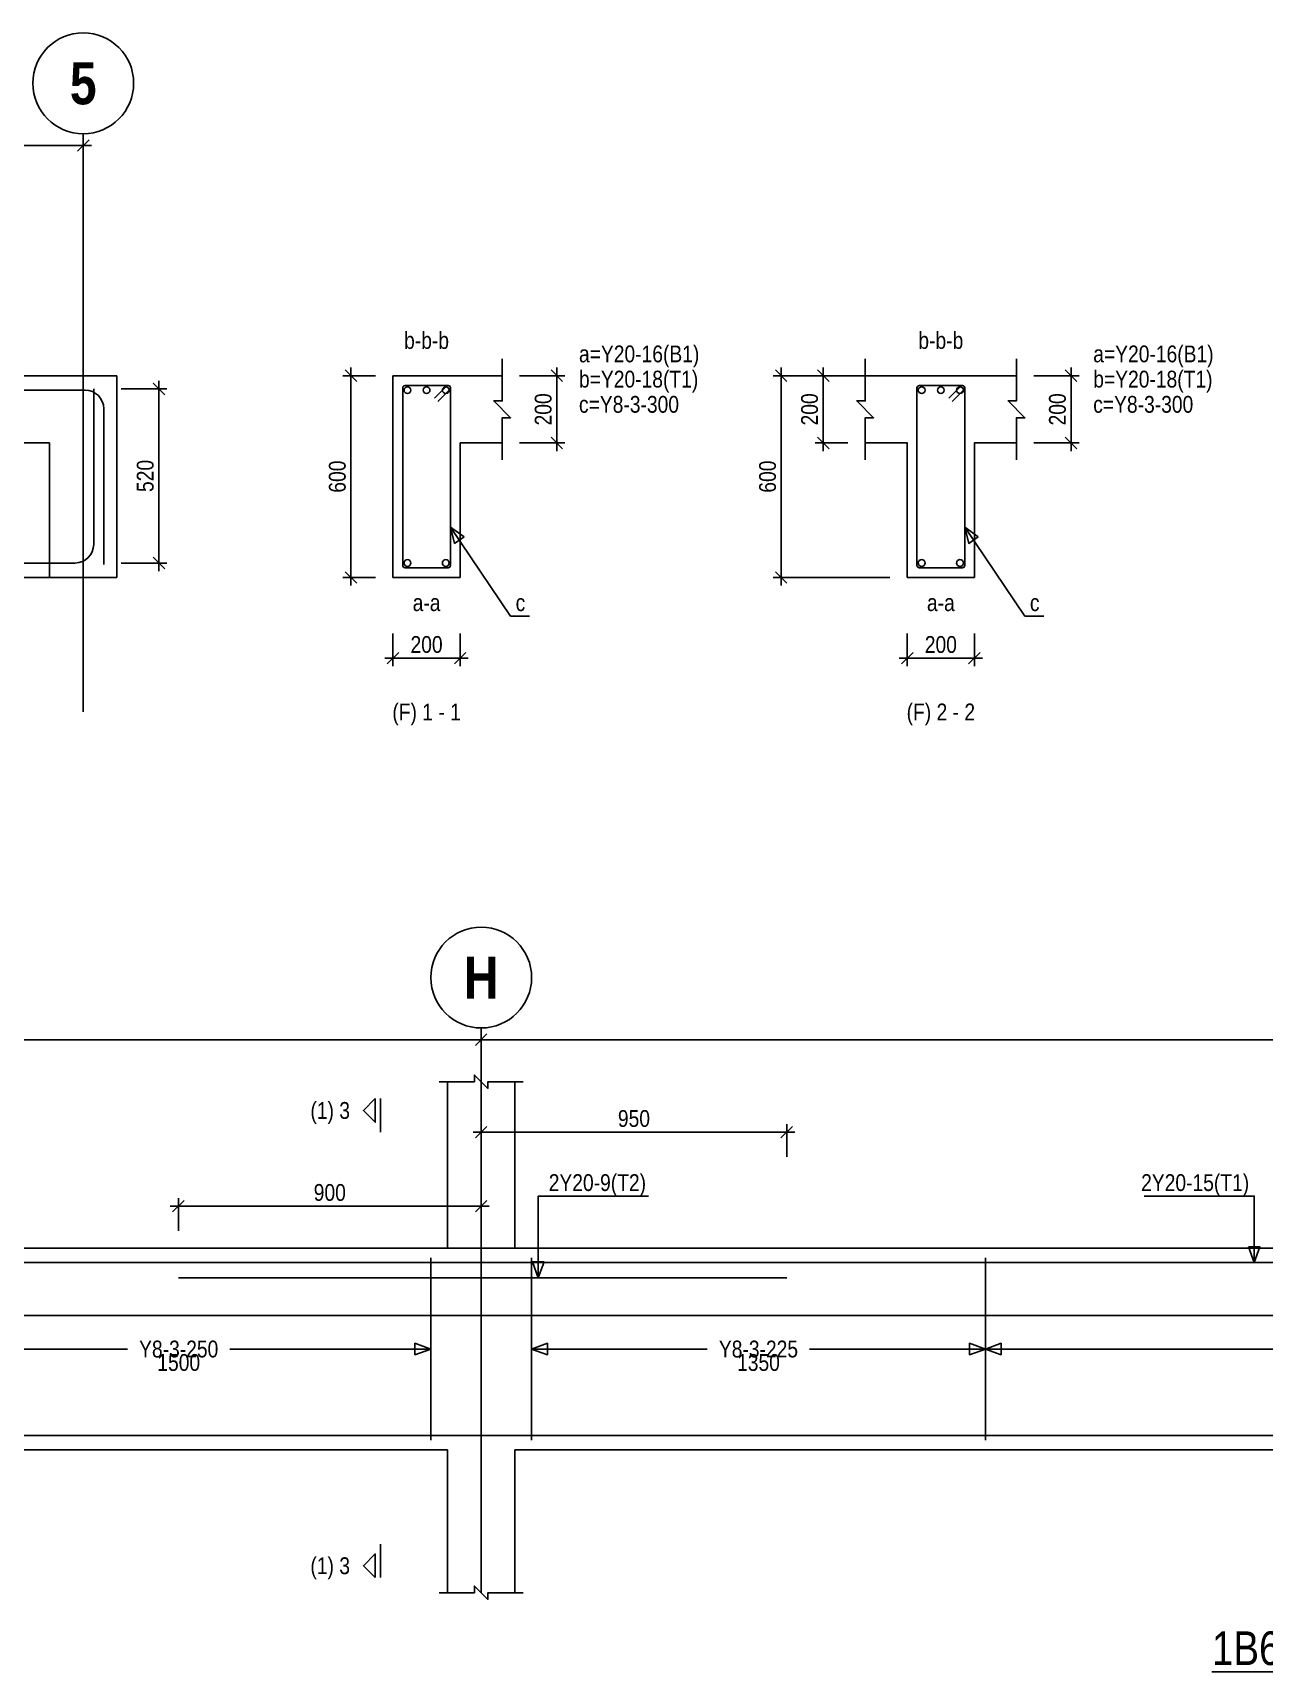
# Model space of a CAD drawing. Extents: x 0 to 206258, y -403073 to 0.
# Drawn here: x 72636 to 79963, y -215554 to -205784 of the extents above; entities that cross this region are included whole.
import ezdxf
from ezdxf.enums import TextEntityAlignment as Align
from ezdxf.lldxf.tags import DXFTag

# ---------------------------------------------------------------- set-up
doc = ezdxf.new("R2010")
doc.units = 0
doc.header["$LTSCALE"] = 1000
for name, color, linetype in [('Axis Circle(Dir 2)', 150, 'Continuous'), ('Axis Label(Dir 1)', 7, 'Continuous'), ('Axis Line(Dir 2)', 150, 'CENTER2'), ('Break Line', 5, 'Continuous'), ('Dimension Line', 5, 'Continuous'), ('Dimension Text', 5, 'Continuous'), ('Front Elevation Line', 40, 'Continuous'), ('Leader Line', 5, 'Continuous'), ('Link Line', 3, 'Continuous'), ('Rebar Label', 6, 'Continuous'), ('Rebar Line', 7, 'Continuous'), ('Section Label', 1, 'Continuous'), ('Section Line', 1, 'Continuous'), ('Top Rebar Label', 6, 'Continuous'), ('Top Rebar Line', 7, 'Continuous')]:
    doc.layers.add(name, color=color, linetype=linetype)
for name, color, linetype, true_color in [('Back Elevation Line', 191, 'HIDDEN2', 0xd4aaff), ('Beam Label(D)', 94, 'Continuous', 0x008100), ('Beam Line(D)', 112, 'Continuous', 0x00bd5e), ('Link Label', 94, 'Continuous', 0x008100)]:
    doc.layers.add(name, color=color, linetype=linetype, true_color=true_color)
doc.styles.add('Axis Label(Dir 1)', font='ARIALNB.TTF', dxfattribs={"height": 250})
doc.styles.add('Beam Label(D)', font='ARIALN.TTF', dxfattribs={"height": 200})
doc.styles.add('Dimension Text', font='ARIALN.TTF', dxfattribs={"height": 100})
doc.styles.add('Link Label', font='ARIALN.TTF', dxfattribs={"height": 100})
doc.styles.add('Rebar Label', font='ARIALN.TTF', dxfattribs={"height": 100})
doc.styles.add('Section Label', font='ARIALN.TTF', dxfattribs={"height": 100})
doc.styles.add('Top Rebar Label', font='ARIALN.TTF', dxfattribs={"height": 100})
tags = doc.linetypes.add('CENTER2', pattern=[1.125, 0.75, -0.125, 0.125, -0.125]).pattern_tags.tags
tags[10:11] = [DXFTag(74, 4), DXFTag(75, 0), DXFTag(340, '0'), DXFTag(46, 0.0), DXFTag(50, 0.0), DXFTag(44, 0.0), DXFTag(45, 0.0)]
tags[8:9] = [DXFTag(74, 4), DXFTag(75, 0), DXFTag(340, '0'), DXFTag(46, 0.0), DXFTag(50, 0.0), DXFTag(44, 0.0), DXFTag(45, 0.0)]
tags[6:7] = [DXFTag(74, 4), DXFTag(75, 0), DXFTag(340, '0'), DXFTag(46, 0.0), DXFTag(50, 0.0), DXFTag(44, 0.0), DXFTag(45, 0.0)]
tags[4:5] = [DXFTag(74, 4), DXFTag(75, 0), DXFTag(340, '0'), DXFTag(46, 0.0), DXFTag(50, 0.0), DXFTag(44, 0.0), DXFTag(45, 0.0)]
tags = doc.linetypes.add('HIDDEN2', pattern=[0.1875, 0.125, -0.0625]).pattern_tags.tags
tags[6:7] = [DXFTag(74, 4), DXFTag(75, 0), DXFTag(340, '0'), DXFTag(46, 0.0), DXFTag(50, 0.0), DXFTag(44, 0.0), DXFTag(45, 0.0)]
tags[4:5] = [DXFTag(74, 4), DXFTag(75, 0), DXFTag(340, '0'), DXFTag(46, 0.0), DXFTag(50, 0.0), DXFTag(44, 0.0), DXFTag(45, 0.0)]
doc.dimstyles.new('BEAM', dxfattribs={"dimtxt": 100, "dimasz": 30, "dimexe": 48.3, "dimexo": 103.5, "dimgap": 30, "dimtad": 1, "dimtoh": 1, "dimdec": 1, "dimlfac": 0.5, "dimdsep": 46, "dimtxsty": 'Dimension Text', "dimblk": 'PCDIM_TICK', "dimcen": 0.09, "dimclrd": 5, "dimclre": 5, "dimclrt": 5, "dimadec": 1, "dimazin": 0, "dimtp": 1, "dimtm": 1, "dimtfac": 1, "dimtdec": 4, "dimtofl": 0, "dimtmove": 0, "dimatfit": 3, "dimfxl": 1, "dimtolj": 1, "dimtzin": 0, "dimarcsym": 0})

# ---------------------------------------------------------------- blocks, each defined once
blk = doc.blocks.new('PCDIM_TICK')
at = {"layer": 'Dimension Line', "color": 0, "transparency": 33554687}
for p, q in [((1.15, 1.15), (-1.15, -1.15)), ((1.61, 0), (0, 0))]:
    blk.add_line(p, q, dxfattribs=at)
blk = doc.blocks.new('*U2878')
at = {"layer": 'Dimension Line', "color": 5, "true_color": 0x0000ff, "transparency": 16777216}
for p, q in [((75532.5, -207824.3), (75802.3, -207824.3)), ((75754, -208224.3), (75754, -207824.3)), ((75532.5, -208224.3), (75802.3, -208224.3))]:
    blk.add_line(p, q, dxfattribs=at)
at = {"layer": 'Dimension Line', "color": 5, "true_color": 0x0000ff, "transparency": 16777216, "xscale": 30, "yscale": 30}
for p, rotation in [((75754, -207824.3), 89.99999999999447), ((75754, -208224.3), 269.9999999999834)]:
    blk.add_blockref('PCDIM_TICK', p, dxfattribs=dict(at, rotation=rotation))
at = {"layer": 'Dimension Line', "color": 5, "true_color": 0x0000ff, "transparency": 16777216, "insert": (75724, -208024.3), "char_height": 100, "width": 182.775, "attachment_point": 8, "rotation": 90, "style": 'Dimension Text'}
blk.add_mtext('200', dxfattribs=at)
blk = doc.blocks.new('*U2879')
at = {"layer": 'Dimension Line', "color": 5, "true_color": 0x0000ff, "transparency": 16777216}
for p, q in [((74675.5, -207824.3), (74480.7, -207824.3)), ((74529, -209024.3), (74529, -207824.3)), ((74675.5, -209024.3), (74480.7, -209024.3))]:
    blk.add_line(p, q, dxfattribs=at)
at = {"layer": 'Dimension Line', "color": 5, "true_color": 0x0000ff, "transparency": 16777216, "xscale": 30, "yscale": 30}
for p, rotation in [((74529, -207824.3), 89.99999999999447), ((74529, -209024.3), 269.9999999999834)]:
    blk.add_blockref('PCDIM_TICK', p, dxfattribs=dict(at, rotation=rotation))
at = {"layer": 'Dimension Line', "color": 5, "true_color": 0x0000ff, "transparency": 16777216, "insert": (74499, -208424.3), "char_height": 100, "width": 181.97, "attachment_point": 8, "rotation": 90, "style": 'Dimension Text'}
blk.add_mtext('600', dxfattribs=at)
blk = doc.blocks.new('*U2880')
at = {"layer": 'Dimension Line', "color": 5, "true_color": 0x0000ff, "transparency": 16777216}
for p, q in [((74779, -209357.8), (74779, -209552.6)), ((75179, -209357.8), (75179, -209552.6)), ((74779, -209504.3), (75179, -209504.3))]:
    blk.add_line(p, q, dxfattribs=at)
at = {"layer": 'Dimension Line', "color": 5, "true_color": 0x0000ff, "transparency": 16777216, "xscale": 30, "yscale": 30, "rotation": 180.0000000000004}
blk.add_blockref('PCDIM_TICK', (74779, -209504.3), dxfattribs=at)
at = {"layer": 'Dimension Line', "color": 5, "true_color": 0x0000ff, "transparency": 16777216, "xscale": 30, "yscale": 30}
blk.add_blockref('PCDIM_TICK', (75179, -209504.3), dxfattribs=at)
at = {"layer": 'Dimension Line', "color": 5, "true_color": 0x0000ff, "transparency": 16777216, "insert": (74979, -209474.3), "char_height": 100, "width": 182.775, "attachment_point": 8, "style": 'Dimension Text'}
blk.add_mtext('200', dxfattribs=at)
blk = doc.blocks.new('*U2881')
at = {"layer": 'Dimension Line', "color": 5, "true_color": 0x0000ff, "transparency": 16777216}
for p, q in [((78592.7, -207824.3), (78862.5, -207824.3)), ((78814.2, -208224.3), (78814.2, -207824.3)), ((78592.7, -208224.3), (78862.5, -208224.3))]:
    blk.add_line(p, q, dxfattribs=at)
at = {"layer": 'Dimension Line', "color": 5, "true_color": 0x0000ff, "transparency": 16777216, "xscale": 30, "yscale": 30}
for p, rotation in [((78814.2, -207824.3), 89.99999999999447), ((78814.2, -208224.3), 269.9999999999834)]:
    blk.add_blockref('PCDIM_TICK', p, dxfattribs=dict(at, rotation=rotation))
at = {"layer": 'Dimension Line', "color": 5, "true_color": 0x0000ff, "transparency": 16777216, "insert": (78784.2, -208024.3), "char_height": 100, "width": 182.775, "attachment_point": 8, "rotation": 90, "style": 'Dimension Text'}
blk.add_mtext('200', dxfattribs=at)
blk = doc.blocks.new('*U2882')
at = {"layer": 'Dimension Line', "color": 5, "true_color": 0x0000ff, "transparency": 16777216}
for p, q in [((77485.7, -207824.3), (77290.9, -207824.3)), ((77339.2, -208224.3), (77339.2, -207824.3)), ((77485.7, -208224.3), (77290.9, -208224.3))]:
    blk.add_line(p, q, dxfattribs=at)
at = {"layer": 'Dimension Line', "color": 5, "true_color": 0x0000ff, "transparency": 16777216, "xscale": 30, "yscale": 30}
for p, rotation in [((77339.2, -207824.3), 89.99999999999447), ((77339.2, -208224.3), 269.9999999999834)]:
    blk.add_blockref('PCDIM_TICK', p, dxfattribs=dict(at, rotation=rotation))
at = {"layer": 'Dimension Line', "color": 5, "true_color": 0x0000ff, "transparency": 16777216, "insert": (77309.2, -208024.3), "char_height": 100, "width": 182.775, "attachment_point": 8, "rotation": 90, "style": 'Dimension Text'}
blk.add_mtext('200', dxfattribs=at)
blk = doc.blocks.new('*U2883')
at = {"layer": 'Dimension Line', "color": 5, "true_color": 0x0000ff, "transparency": 16777216}
for p, q in [((77735.7, -207824.3), (77040.9, -207824.3)), ((77089.2, -209024.3), (77089.2, -207824.3)), ((77735.7, -209024.3), (77040.9, -209024.3))]:
    blk.add_line(p, q, dxfattribs=at)
at = {"layer": 'Dimension Line', "color": 5, "true_color": 0x0000ff, "transparency": 16777216, "xscale": 30, "yscale": 30}
for p, rotation in [((77089.2, -207824.3), 89.99999999999447), ((77089.2, -209024.3), 269.9999999999834)]:
    blk.add_blockref('PCDIM_TICK', p, dxfattribs=dict(at, rotation=rotation))
at = {"layer": 'Dimension Line', "color": 5, "true_color": 0x0000ff, "transparency": 16777216, "insert": (77059.2, -208424.3), "char_height": 100, "width": 181.97, "attachment_point": 8, "rotation": 90, "style": 'Dimension Text'}
blk.add_mtext('600', dxfattribs=at)
blk = doc.blocks.new('*U2884')
at = {"layer": 'Dimension Line', "color": 5, "true_color": 0x0000ff, "transparency": 16777216}
for p, q in [((77839.2, -209357.8), (77839.2, -209552.6)), ((78239.2, -209357.8), (78239.2, -209552.6)), ((77839.2, -209504.3), (78239.2, -209504.3))]:
    blk.add_line(p, q, dxfattribs=at)
at = {"layer": 'Dimension Line', "color": 5, "true_color": 0x0000ff, "transparency": 16777216, "xscale": 30, "yscale": 30, "rotation": 180.0000000000004}
blk.add_blockref('PCDIM_TICK', (77839.2, -209504.3), dxfattribs=at)
at = {"layer": 'Dimension Line', "color": 5, "true_color": 0x0000ff, "transparency": 16777216, "xscale": 30, "yscale": 30}
blk.add_blockref('PCDIM_TICK', (78239.2, -209504.3), dxfattribs=at)
at = {"layer": 'Dimension Line', "color": 5, "true_color": 0x0000ff, "transparency": 16777216, "insert": (78039.2, -209474.3), "char_height": 100, "width": 182.775, "attachment_point": 8, "style": 'Dimension Text'}
blk.add_mtext('200', dxfattribs=at)
blk = doc.blocks.new('*U2890')
at = {"layer": 'Dimension Line', "color": 5, "true_color": 0x0000ff, "transparency": 16777216}
for p, q in [((73161.5, -207902.3), (73434.3, -207902.3)), ((73386, -208938.3), (73386, -207902.3)), ((73161.5, -208938.3), (73434.3, -208938.3))]:
    blk.add_line(p, q, dxfattribs=at)
at = {"layer": 'Dimension Line', "color": 5, "true_color": 0x0000ff, "transparency": 16777216, "xscale": 30, "yscale": 30}
for p, rotation in [((73386, -207902.3), 89.99999999999447), ((73386, -208938.3), 269.9999999999834)]:
    blk.add_blockref('PCDIM_TICK', p, dxfattribs=dict(at, rotation=rotation))
at = {"layer": 'Dimension Line', "color": 5, "true_color": 0x0000ff, "transparency": 16777216, "insert": (73356, -208420.3), "char_height": 100, "width": 181.501, "attachment_point": 8, "rotation": 90, "style": 'Dimension Text'}
blk.add_mtext('520', dxfattribs=at)
blk = doc.blocks.new('*U2891')
at = {"layer": 'Dimension Line', "color": 5, "true_color": 0x0000ff, "transparency": 16777216}
for p, q in [((69336, -206600.8), (69336, -206406)), ((72936, -206600.8), (72936, -206406)), ((69336, -206454.3), (72936, -206454.3))]:
    blk.add_line(p, q, dxfattribs=at)
at = {"layer": 'Dimension Line', "color": 5, "true_color": 0x0000ff, "transparency": 16777216, "xscale": 30, "yscale": 30, "rotation": 180.0000000000004}
blk.add_blockref('PCDIM_TICK', (69336, -206454.3), dxfattribs=at)
at = {"layer": 'Dimension Line', "color": 5, "true_color": 0x0000ff, "transparency": 16777216, "xscale": 30, "yscale": 30}
blk.add_blockref('PCDIM_TICK', (72936, -206454.3), dxfattribs=at)
at = {"layer": 'Dimension Line', "color": 5, "true_color": 0x0000ff, "transparency": 16777216, "insert": (71136, -206424.3), "char_height": 100, "width": 238.405, "attachment_point": 8, "style": 'Dimension Text'}
blk.add_mtext('1800', dxfattribs=at)
blk = doc.blocks.new('*U2931')
at = {"layer": 'Dimension Line', "color": 5, "true_color": 0x0000ff, "transparency": 16777216}
for p, q in [((73502, -212910.8), (73502, -212716)), ((73502, -212764.3), (75304, -212764.3)), ((75304, -212910.8), (75304, -212716))]:
    blk.add_line(p, q, dxfattribs=at)
at = {"layer": 'Dimension Line', "color": 5, "true_color": 0x0000ff, "transparency": 16777216, "xscale": 30, "yscale": 30, "rotation": 180.0000000000004}
blk.add_blockref('PCDIM_TICK', (73502, -212764.3), dxfattribs=at)
at = {"layer": 'Dimension Line', "color": 5, "true_color": 0x0000ff, "transparency": 16777216, "xscale": 30, "yscale": 30}
blk.add_blockref('PCDIM_TICK', (75304, -212764.3), dxfattribs=at)
at = {"layer": 'Dimension Line', "color": 5, "true_color": 0x0000ff, "transparency": 16777216, "insert": (74403, -212734.3), "char_height": 100, "width": 181.501, "attachment_point": 8, "style": 'Dimension Text'}
blk.add_mtext('900', dxfattribs=at)
blk = doc.blocks.new('*U2934')
at = {"layer": 'Dimension Line', "color": 5, "true_color": 0x0000ff, "transparency": 16777216}
for p, q in [((64704, -211920.8), (64704, -211726)), ((64704, -211774.3), (75304, -211774.3)), ((75304, -211920.8), (75304, -211726))]:
    blk.add_line(p, q, dxfattribs=at)
at = {"layer": 'Dimension Line', "color": 5, "true_color": 0x0000ff, "transparency": 16777216, "xscale": 30, "yscale": 30, "rotation": 180.0000000000004}
blk.add_blockref('PCDIM_TICK', (64704, -211774.3), dxfattribs=at)
at = {"layer": 'Dimension Line', "color": 5, "true_color": 0x0000ff, "transparency": 16777216, "xscale": 30, "yscale": 30}
blk.add_blockref('PCDIM_TICK', (75304, -211774.3), dxfattribs=at)
at = {"layer": 'Dimension Line', "color": 5, "true_color": 0x0000ff, "transparency": 16777216, "insert": (70004, -211744.3), "char_height": 100, "width": 245.979, "attachment_point": 8, "style": 'Dimension Text'}
blk.add_mtext('5300', dxfattribs=at)
blk = doc.blocks.new('*U2944')
at = {"layer": 'Dimension Line', "color": 5, "true_color": 0x0000ff, "transparency": 16777216}
for p, q in [((75304, -212470.8), (75304, -212276)), ((77122, -212470.8), (77122, -212276)), ((75304, -212324.3), (77122, -212324.3))]:
    blk.add_line(p, q, dxfattribs=at)
at = {"layer": 'Dimension Line', "color": 5, "true_color": 0x0000ff, "transparency": 16777216, "xscale": 30, "yscale": 30, "rotation": 180.0000000000004}
blk.add_blockref('PCDIM_TICK', (75304, -212324.3), dxfattribs=at)
at = {"layer": 'Dimension Line', "color": 5, "true_color": 0x0000ff, "transparency": 16777216, "xscale": 30, "yscale": 30}
blk.add_blockref('PCDIM_TICK', (77122, -212324.3), dxfattribs=at)
at = {"layer": 'Dimension Line', "color": 5, "true_color": 0x0000ff, "transparency": 16777216, "insert": (76213, -212294.3), "char_height": 100, "width": 181.501, "attachment_point": 8, "style": 'Dimension Text'}
blk.add_mtext('950', dxfattribs=at)
blk = doc.blocks.new('*U2946')
at = {"layer": 'Dimension Line', "color": 5, "true_color": 0x0000ff, "transparency": 16777216}
for p, q in [((75304, -211920.8), (75304, -211726)), ((75304, -211774.3), (85504, -211774.3)), ((85504, -211920.8), (85504, -211726))]:
    blk.add_line(p, q, dxfattribs=at)
at = {"layer": 'Dimension Line', "color": 5, "true_color": 0x0000ff, "transparency": 16777216, "xscale": 30, "yscale": 30, "rotation": 180.0000000000004}
blk.add_blockref('PCDIM_TICK', (75304, -211774.3), dxfattribs=at)
at = {"layer": 'Dimension Line', "color": 5, "true_color": 0x0000ff, "transparency": 16777216, "xscale": 30, "yscale": 30}
blk.add_blockref('PCDIM_TICK', (85504, -211774.3), dxfattribs=at)
at = {"layer": 'Dimension Line', "color": 5, "true_color": 0x0000ff, "transparency": 16777216, "insert": (80404, -211744.3), "char_height": 100, "width": 245.979, "attachment_point": 8, "style": 'Dimension Text'}
blk.add_mtext('5100', dxfattribs=at)

msp = doc.modelspace()

# ---------------------------------------------------------------- linework, layer by layer
at = {"layer": 'Axis Circle(Dir 2)', "transparency": 33554687}
for centre in [(72935.964, -206084.284), (75303.964, -211404.284)]:
    msp.add_circle(centre, 300, dxfattribs=at)
at = {"layer": 'Axis Line(Dir 2)', "transparency": 33554687}
for points in [[(72935.964, -209824.284), (72935.964, -206384.284)], [(75303.964, -215064.284), (75303.964, -211704.284)]]:
    msp.add_lwpolyline(points, dxfattribs=at)
at = {"layer": 'Back Elevation Line', "transparency": 33554687}
for points in [[(69535.964, -207824.284), (72735.964, -207824.284)], [(73135.964, -207824.284), (72735.964, -207824.284)], [(73135.964, -209024.284), (73135.964, -207824.284)], [(69535.964, -208224.284), (72735.964, -208224.284)], [(72735.965, -208224.284), (72735.964, -209024.284)], [(72735.964, -209024.284), (73135.964, -209024.284)]]:
    msp.add_lwpolyline(points, dxfattribs=at)
at = {"layer": 'Beam Line(D)', "transparency": 33554687}
for points in [[(69935.964, -207824.284), (72735.964, -207824.284)], [(73135.964, -207824.284), (72735.964, -207824.284)], [(73135.964, -209024.284), (73135.964, -207824.284)], [(74778.964, -207824.284), (75178.964, -207824.284)], [(75178.964, -209024.284), (74778.964, -209024.284), (74778.964, -207824.284)], [(75178.964, -207824.284), (75178.964, -207824.284)], [(75178.964, -207824.284), (75428.964, -207824.284)], [(77839.203, -207824.284), (77589.203, -207824.284)], [(77839.203, -207824.284), (78239.203, -207824.284)], [(77839.203, -207824.284), (77839.203, -207824.284)], [(78239.203, -207824.284), (78239.203, -207824.284)], [(78239.203, -207824.284), (78489.203, -207824.284)], [(75178.964, -209024.284), (75178.964, -208224.284), (75428.964, -208224.284)], [(78239.203, -209024.284), (77839.203, -209024.284), (77839.203, -208224.284), (77589.203, -208224.284)], [(78239.203, -209024.284), (78239.203, -208224.284), (78489.203, -208224.284)], [(69935.964, -209024.284), (72735.964, -209024.284)], [(72735.964, -209024.284), (73135.964, -209024.284)], [(75103.964, -212024.284), (75103.964, -213014.284)], [(75503.964, -213014.284), (75503.965, -212024.284)], [(64903.964, -213014.284), (75103.964, -213014.284)], [(75503.964, -213014.284), (85303.964, -213014.284)], [(64903.964, -214214.284), (75103.964, -214214.284)], [(75103.964, -214214.284), (75103.964, -215064.284)], [(75503.965, -215064.284), (75503.965, -214214.284)], [(75503.965, -214214.284), (85303.965, -214214.284)]]:
    msp.add_lwpolyline(points, dxfattribs=at)
at = {"layer": 'Break Line', "transparency": 33554687}
for points in [[(75428.964, -207724.284), (75428.964, -207974.284), (75378.964, -207974.284), (75478.964, -208074.284), (75428.964, -208074.284), (75428.964, -208324.284)], [(77589.203, -207724.284), (77589.203, -207974.284), (77539.203, -207974.284), (77639.203, -208074.284), (77589.203, -208074.284), (77589.203, -208324.284)], [(78489.203, -207724.284), (78489.203, -207974.284), (78439.203, -207974.284), (78539.203, -208074.284), (78489.203, -208074.284), (78489.203, -208324.284)], [(75053.964, -212024.284), (75263.964, -212024.284), (75263.964, -211984.284), (75343.964, -212064.284), (75343.964, -212024.284), (75553.965, -212024.284)], [(75053.964, -215064.284), (75263.964, -215064.284), (75263.964, -215024.284), (75343.964, -215104.284), (75343.964, -215064.284), (75553.965, -215064.284)]]:
    msp.add_lwpolyline(points, dxfattribs=at)
at = {"layer": 'Front Elevation Line', "transparency": 33554687}
for points in [[(66735.964, -207824.284), (72735.964, -207824.284)], [(73135.964, -207824.284), (72735.964, -207824.284)], [(73135.964, -209024.284), (73135.964, -207824.284)], [(66735.964, -208224.284), (72735.964, -208224.284)], [(72735.965, -208224.284), (72735.964, -209024.284)], [(72735.964, -209024.284), (73135.964, -209024.284)], [(64903.964, -213014.284), (85303.964, -213014.284)], [(64903.964, -213414.284), (85303.964, -213414.284)]]:
    msp.add_lwpolyline(points, dxfattribs=at)
at = {"layer": 'Leader Line', "transparency": 33554687}
for points in [[(75201.905, -208783.009), (75145.221, -208821.298), (75120.965, -208724.284), (75201.905, -208783.009)], [(75120.965, -208724.284), (75478.964, -209254.284), (75592.093, -209254.284)], [(78262.143, -208783.009), (78205.459, -208821.297), (78181.203, -208724.284), (78262.143, -208783.009)], [(78181.203, -208724.284), (78539.203, -209254.284), (78652.332, -209254.284)], [(75643.965, -213190.284), (75643.965, -212704.284), (76298.956, -212704.284)], [(79903.965, -213100.284), (79903.964, -212704.284), (79248.973, -212704.284)], [(79869.762, -213006.314), (79938.166, -213006.314), (79903.965, -213100.284), (79869.762, -213006.314)], [(75609.763, -213096.314), (75678.167, -213096.314), (75643.965, -213190.284), (75609.763, -213096.314)], [(72003.964, -213614.284), (72097.933, -213580.082), (72097.933, -213648.486), (72003.964, -213614.284), (73199.32, -213614.284)], [(73808.608, -213614.284), (75003.964, -213614.284), (74909.994, -213648.486), (74909.994, -213580.082), (75003.964, -213614.284)], [(75603.965, -213614.284), (75697.934, -213580.082), (75697.934, -213648.486), (75603.965, -213614.284), (76649.321, -213614.284)], [(77258.609, -213614.284), (78303.965, -213614.284), (78209.995, -213648.486), (78209.995, -213580.082), (78303.965, -213614.284)], [(78303.965, -213614.284), (78397.934, -213580.082), (78397.934, -213648.486), (78303.965, -213614.284), (81449.321, -213614.284)]]:
    msp.add_lwpolyline(points, dxfattribs=at)
at = {"layer": 'Link Line', "transparency": 33554687}
for p, q in [((75003.964, -214156.284), (75003.964, -213072.284)), ((75603.965, -214156.284), (75603.965, -213072.284)), ((78303.965, -214156.284), (78303.965, -213072.284))]:
    msp.add_line(p, q, dxfattribs=at)
for points in [[(75046.153, -207976.894), (75116.864, -207906.183, 0.66817864), (75106.964, -207882.284), (74850.964, -207882.284, 0.41421356), (74836.964, -207896.284), (74836.964, -208952.284, 0.41421356), (74850.964, -208966.284), (75106.964, -208966.284, 0.41421356), (75120.964, -208952.284), (75120.964, -207896.284, 0.66817864), (75097.065, -207886.384), (75026.354, -207957.095)], [(78106.392, -207976.894), (78177.102, -207906.183, 0.66817864), (78167.203, -207882.284), (77911.203, -207882.284, 0.41421356), (77897.203, -207896.284), (77897.203, -208952.284, 0.41421356), (77911.203, -208966.284), (78167.203, -208966.284, 0.41421356), (78181.203, -208952.284), (78181.203, -207896.284, 0.66817864), (78157.303, -207886.384), (78086.593, -207957.095)]]:
    msp.add_lwpolyline(points, format="xyb", dxfattribs=at)
at = {"layer": 'Rebar Line', "transparency": 33554687}
for points in [[(58533.964, -208338.284), (58533.964, -208828.328, 0.41421356), (58643.92, -208938.284), (72888.009, -208938.284, 0.41421354), (72997.964, -208828.328), (72997.964, -207902.284)], [(64701.964, -213092.284), (64701.964, -214018.328, 0.41421356), (64811.92, -214128.284), (85456.009, -214128.284, 0.41421381), (85565.965, -214018.328), (85565.964, -213092.284)]]:
    msp.add_lwpolyline(points, format="xyb", dxfattribs=at)
for centre in [(74864.964, -207910.284), (74978.964, -207910.284), (75092.964, -207910.284), (77925.203, -207910.284), (78039.203, -207910.284), (78153.203, -207910.284), (74864.964, -208938.284), (75092.964, -208938.284), (77925.203, -208938.284), (78153.203, -208938.284)]:
    msp.add_circle(centre, 20, dxfattribs=at)
at = {"layer": 'Section Line', "transparency": 33554687}
for points in [[(74673.964, -212124.284), (74603.254, -212194.994), (74673.964, -212265.705), (74673.964, -212124.284)], [(74703.964, -212324.284), (74703.964, -212124.284)], [(74673.964, -214974.284), (74673.964, -214974.284), (74603.254, -214903.573), (74673.964, -214832.862), (74673.964, -214974.284)], [(74703.964, -214774.284), (74703.964, -214974.284)]]:
    msp.add_lwpolyline(points, dxfattribs=at)
at = {"layer": 'Top Rebar Line', "transparency": 33554687}
for points in [[(58473.964, -208510.284), (58473.964, -208020.239, -0.41421356), (58583.92, -207910.284), (72948.009, -207910.284, -0.41421356), (73057.964, -208020.239), (73057.964, -208946.284)], [(64641.964, -214136.284), (64641.964, -213210.239, -0.41421356), (64751.92, -213100.284), (85516.009, -213100.284, -0.41421356), (85625.965, -213210.239), (85625.965, -214136.284)]]:
    msp.add_lwpolyline(points, format="xyb", dxfattribs=at)
msp.add_lwpolyline([(73501.964, -213190.284), (77121.964, -213190.284)], dxfattribs=at)

# ---------------------------------------------------------------- texts
at = {"layer": 'Axis Label(Dir 1)', "transparency": 33554687, "style": 'Axis Label(Dir 1)'}
for s, p in [('5', (72935.964, -206084.284)), ('H', (75303.964, -211404.284))]:
    msp.add_text(s, height=250, dxfattribs=at).set_placement(p, align=Align.MIDDLE_CENTER)
at = {"layer": 'Beam Label(D)', "transparency": 33554687, "style": 'Beam Label(D)'}
msp.add_text('%%U1B6 (200x600)', height=200, dxfattribs=at).set_placement((80403.964, -215294.284), align=Align.TOP_CENTER)
at = {"layer": 'Dimension Text', "transparency": 33554687, "style": 'Dimension Text'}
for s, p in [('1500', (73503.964, -213644.284)), ('1350', (76953.965, -213644.284))]:
    msp.add_text(s, height=100, dxfattribs=at).set_placement(p, align=Align.TOP_CENTER)
at = {"layer": 'Link Label', "transparency": 33554687, "style": 'Link Label'}
for s, p in [(' c=Y8-3-300', (75853.964, -208044.284)), (' c=Y8-3-300', (78914.203, -208044.284)), ('c', (75508.964, -209224.284)), ('c', (78569.203, -209224.284))]:
    msp.add_text(s, height=100, dxfattribs=at).set_placement(p)
for s, p in [('Y8-3-250', (73503.964, -213614.284)), ('Y8-3-225', (76953.965, -213614.284))]:
    msp.add_text(s, height=100, dxfattribs=at).set_placement(p, align=Align.MIDDLE_CENTER)
at = {"layer": 'Rebar Label', "transparency": 33554687, "style": 'Rebar Label'}
for s, p in [('b-b-b', (74978.964, -207694.284)), ('b-b-b', (78039.203, -207694.284)), ('a-a', (74978.964, -209254.284)), ('a-a', (78039.203, -209254.284))]:
    msp.add_text(s, height=100, dxfattribs=at).set_placement(p, align=Align.BOTTOM_CENTER)
for p in [(75853.964, -207744.284), (78914.203, -207744.284)]:
    msp.add_text(' a=Y20-16(B1)', height=100, dxfattribs=at).set_placement(p)
at = {"layer": 'Section Label', "transparency": 33554687, "style": 'Section Label'}
for s, p in [('(F) 1 - 1', (74978.964, -209904.284)), ('(F) 2 - 2', (78039.203, -209904.284))]:
    msp.add_text(s, height=100, dxfattribs=at).set_placement(p, align=Align.BOTTOM_CENTER)
for p in [(74523.254, -212194.994), (74523.254, -214903.573)]:
    msp.add_text('(1) 3', height=100, dxfattribs=at).set_placement(p, align=Align.MIDDLE_RIGHT)
at = {"layer": 'Top Rebar Label', "transparency": 33554687, "style": 'Top Rebar Label'}
for s, p in [(' b=Y20-18(T1)', (75853.964, -207894.284)), (' b=Y20-18(T1)', (78914.203, -207894.284)), (' 2Y20-9(T2)', (75673.965, -212674.284))]:
    msp.add_text(s, height=100, dxfattribs=at).set_placement(p)
msp.add_text(' 2Y20-15(T1)', height=100, dxfattribs=at).set_placement((79873.964, -212674.284), align=Align.RIGHT)

# ---------------------------------------------------------------- dimensions: what is measured, and where the dimension line sits
at = {"layer": 'Dimension Line', "transparency": 33554687}
for base, p1, p2, text, picture, middle in [((71135.964, -206454.284), (69335.964, -206704.284), (72935.964, -206704.284), '1800', '*U2891', (71135.964, -206454.284)), ((74978.964, -209504.284), (74778.964, -209254.284), (75178.964, -209254.284), '200', '*U2880', (74978.964, -209504.284)), ((78039.203, -209504.284), (77839.203, -209254.284), (78239.203, -209254.284), '200', '*U2884', (78039.203, -209504.284)), ((70003.964, -211774.284), (64703.964, -212024.284), (75303.964, -212024.284), '5300', '*U2934', (70003.964, -211774.284)), ((80403.964, -211774.284), (75303.964, -212024.284), (85503.964, -212024.284), '5100', '*U2946', (80403.964, -211774.284)), ((76212.965, -212324.284), (75303.965, -212574.284), (77121.964, -212574.284), '950', '*U2944', (76212.965, -212324.284)), ((74402.965, -212764.284), (73501.964, -213014.284), (75303.965, -213014.284), '900', '*U2931', (74402.965, -212764.284))]:
    dim = msp.add_linear_dim(base=base, p1=p1, p2=p2, text=text, dimstyle='BEAM', override={"dimscale": 1, "dimtxt": 100, "dimasz": 30, "dimexe": 48.3, "dimexo": 103.5, "dimgap": 30, "dimtad": 1, "dimtih": 0, "dimdec": 1, "dimlfac": 0.5, "dimzin": 8, "dimlunit": 2, "dimpost": '', "dimtxsty": 'Dimension Text', "dimblk": 'PCDIM_TICK', "dimse1": 0, "dimse2": 0, "dimsd2": 0, "dimclrd": 5, "dimclre": 5, "dimclrt": 5, "dimaunit": 0, "dimadec": 1, "dimazin": 0, "dimtol": 0, "dimtp": 1, "dimtm": 1, "dimtmove": 0}, dxfattribs=at)
    dim.commit()
    dim.dimension.update_dxf_attribs({"geometry": picture, "text_midpoint": middle})
for base, p1, p2, text, picture, middle in [((74528.964, -208424.284), (74778.964, -209024.284), (74778.964, -207824.284), '600', '*U2879', (74528.964, -208424.284)), ((75753.964, -208024.284), (75428.964, -208224.284), (75428.964, -207824.284), '200', '*U2878', (75753.964, -208024.284)), ((77089.203, -208424.284), (77839.203, -209024.284), (77839.203, -207824.284), '600', '*U2883', (77089.203, -208424.284)), ((77339.203, -208024.284), (77589.203, -208224.284), (77589.203, -207824.284), '200', '*U2882', (77339.203, -208024.284)), ((78814.203, -208024.284), (78489.203, -208224.284), (78489.203, -207824.284), '200', '*U2881', (78814.203, -208024.284)), ((73385.964, -208420.284), (73057.964, -208938.284), (73057.964, -207902.284), '520', '*U2890', (73385.964, -208420.284))]:
    dim = msp.add_linear_dim(base=base, p1=p1, p2=p2, angle=90, text=text, dimstyle='BEAM', override={"dimscale": 1, "dimtxt": 100, "dimasz": 30, "dimexe": 48.3, "dimexo": 103.5, "dimgap": 30, "dimtad": 1, "dimtih": 0, "dimdec": 1, "dimlfac": 0.5, "dimzin": 8, "dimlunit": 2, "dimpost": '', "dimtxsty": 'Dimension Text', "dimblk": 'PCDIM_TICK', "dimse1": 0, "dimse2": 0, "dimsd2": 0, "dimclrd": 5, "dimclre": 5, "dimclrt": 5, "dimaunit": 0, "dimadec": 1, "dimazin": 0, "dimtol": 0, "dimtp": 1, "dimtm": 1, "dimtmove": 0}, dxfattribs=at)
    dim.commit()
    dim.dimension.update_dxf_attribs({"geometry": picture, "text_midpoint": middle})

doc.saveas('drawing.dxf')
